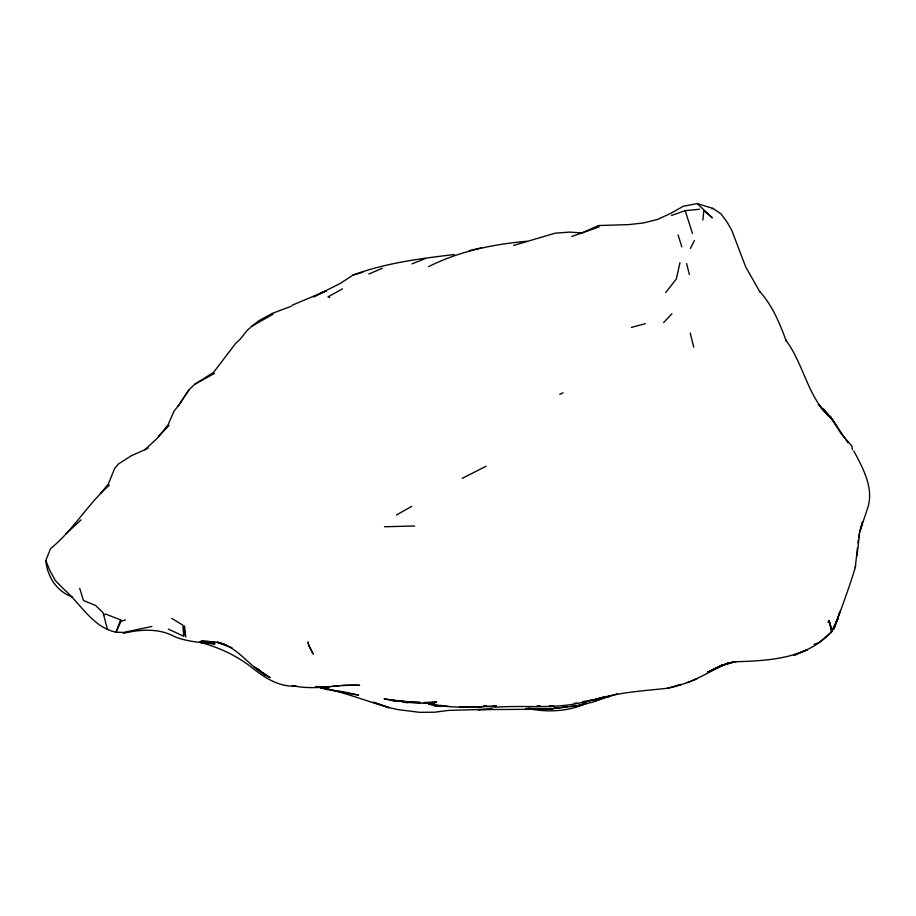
<?xml version="1.0" encoding="UTF-8"?>
<svg xmlns="http://www.w3.org/2000/svg" width="916" height="916" viewBox="0 0 916 916"><rect width="100%" height="100%" fill="white"/><g stroke="black" fill="none" stroke-linecap="round" stroke-linejoin="round"><path stroke-width="1.37" d="M855.269 567.577L857.433 547.974M702.881 220.023L703.832 210.462L712.293 217.848L697.179 203.558L683.21 206.318L670.42 213.531L657.23 219.542L643.215 223L628.582 224.626L598.549 225.531L581.946 232.962L571.744 236.454M856.987 555.703L859.552 533.856M857.868 542.799L858.303 540.177M858.727 537.555L859.586 532.31M679.947 262.72L676.34 278.945L665.726 292.525M855.681 566.088C849.395 587.305 841.529 608.018 833.904 628.868L840.087 611.361L833.904 628.868M860.227 530.948L862.654 521.593L859.597 532.173L867.406 508.861C874.482 488.789 863.09 468.316 853.769 450.935M107.424 629.452L103.726 615.094L105.523 614.006L120.534 619.88L116.023 632.223C92.573 627.128 81.066 604.205 64.28 589.595L55.464 580.641L49.956 570.771L45.8 560.523L50.529 548.627C73.188 530.387 87.512 504.212 109.37 485.171M120.534 619.88L120.992 621.392L116.023 632.223L123.568 632.441L151.919 626.441M690.412 248.408L694.442 240.461M830.846 632.67L838.335 617.899L831.613 632.017L819.122 642.505L814.164 644.36M829.014 620.498L828.007 622.445L829.541 622.147L831.957 631.078L829.014 620.498L831.568 631.571C807.282 658.822 769.222 660.722 735.342 661.753L736.143 661.638L721.407 665.463L709.545 671.336M188.971 389.85L178.093 406.177L188.971 389.85L194.73 384.262L213.565 372.411L235.504 343.58L240.358 339.035L247.102 330.47L252.095 326.05L259.32 320.474L272.166 313.432L291.792 306.036M178.402 405.685L174.006 411.158L168.017 424.967L157.117 438.398L144.797 449.756L131.354 455.733L118.393 464.034L114.729 468.236L108.351 483.98L100.749 493.255M663.631 322.604L671.943 313.696M158.479 436.611L169.082 425.379M66.009 533.776L81.066 519.864M252.095 326.05L273.094 314.188M712.201 208.837L712.9 208.39L720.892 213.783L726.915 221.832L731.724 230.225L745.716 266.922L760.017 292.135M454.279 254.534C420.146 258.587 385.476 263.018 353.095 275.052L340.157 283.479L313.57 296.864L326.451 290.75L292.467 305.085M194.73 384.262L214.493 373.407M396.433 514.987L411.731 506.365M601.331 697.683L595.102 699.71L595.812 699.503C619.056 692.187 643.181 690.904 667.169 688.305C687.08 684.481 704.988 675.138 722.335 664.982L708.892 671.886L722.174 665.153L721.407 665.463L733.51 661.776M342.527 288.838L328.008 296.876L329.76 297.505M144.762 449.779L148.3 447.958M486.19 466.198L462.248 478.335M707.759 672.378L728.747 662.657M559.756 394.361L563.122 392.815M428.562 266.659C459.179 251.259 492.911 244.263 526.826 241.286M729.056 662.68L707.392 672.298L721.098 665.875L733.602 661.776M368.827 274.056L382.304 268.239M412.028 263.865L425.596 258.438M586.698 703.236C568.401 711.675 547.356 712.545 527.811 708.492M687.16 682.741L696.618 679.019M599.133 226.859L581.946 232.962L569.592 232.08L555.107 233.191L513.567 245.442M671.508 215.478L685.202 210.646L699.606 209.237M617.212 693.904L593.522 701.519L604.984 697.305L592.663 702.148L577.595 705.812L586.332 703.144M120.992 621.392L125.423 619.88M595.812 699.503L604.904 696.526M586.492 703.019L577.515 705.904L586.297 703.179M352.74 275.155L362.816 272.258M667.169 688.305L681.08 684.492L675.997 685.855M582.942 702.24C554.478 709.35 524.765 705.022 495.774 707.209L483.534 706.076M631.422 327.378L645.345 323.692M469.244 250.641L481.461 247.824M583.023 701.599L585.633 701.141M588.244 700.683L596.053 699.309M123.5 633.3C140.675 629.246 159.212 628.055 175.196 636.906C187.929 641.818 201.589 642.734 215.054 643.879L199.333 642.173C217.871 646.902 235.046 654.86 250.343 666.333L250.641 666.619C263.613 677.004 278.636 687.275 296.086 686.141L292.296 685.523C314.451 690.859 337.306 684.138 359.702 685.294L341.794 685.328M552.554 708.515L535.31 709.156L549.955 708.87L559.745 707.621M555.153 708.16L559.058 707.633M561.657 707.278L566.878 706.683M552.027 708.595L525.921 708.492M554.672 708.263L559.974 707.587M574.389 703.316L576.977 703.007M332.474 686.313L339.126 685.603M441.466 705.549L434.768 706.156L441.638 705.572M570.817 706.328L578.683 705.618L550.516 709.053L529.505 708.56M448.588 706.431L428.837 704.255C451.153 707.931 473.847 708.011 496.346 705.663L493.506 705.698M539.742 705.744L537.097 705.904L539.902 705.778M414.616 525.99L384.537 526.734M209.901 641.669L200.375 642.059L214.55 641.669M322.604 686.828L329.806 686.588M424.028 702.492L436.703 702.103L421.91 703.236L390.617 700.316L419.86 702.526L405.41 702.492L408.17 702.492M414.032 701.988L407.46 702.103L384.067 698.919L391.269 700.042M481.587 706.889L459.42 707.152M483.568 705.801L486.407 705.778M538.871 709.236L477.831 709.648L492.43 709.156L448.577 710.404L434.585 712.213L419.562 712.327L397.762 709.557L388.647 707.518L373.27 702.251L389.174 707.667C364.705 700.591 341.244 691.019 316.123 686.634M410.929 702.48L420.57 702.48M209.237 641.395L201.154 641.12L216.691 642.253L232.023 647.784M534.246 709.007L527.937 708.457M528.406 708.503L536.501 709.247L533.707 708.995M391.716 700.339L406.383 702L392.643 700.225M423.994 702.904L435.089 704.198L425.848 703.099M549.943 705.721L553.94 706.27L549.966 705.698M321.264 686.622L329.096 687.756M332.657 690.412L358.603 695.152L342.275 691.614L326.497 689.404M316.249 686.599L327.756 689.519L316.009 686.473M226.149 644.807L217.31 642.15C239.236 647.062 250.263 668.737 270.128 677.611L263.339 673.02M712.9 208.39L697.523 203.718M168.304 629.086L183.669 636.219L182.937 625.204L171.761 618.392M72.501 597.037C56.781 591.61 47.3 576.668 45.8 560.523M261.071 671.497L254.27 666.905L265.629 675.149L257.877 668.92M818.274 404.403L830.24 416.482M820.725 407.528L832.152 419.677L823.621 408.994M831.11 418.314C807.317 397.43 804.099 364.11 785.539 339.825L786.157 340.912C779.814 323.394 772.566 305.955 760.005 291.78M848.033 442.794L830.503 416.814L840.922 433.371L851.811 446.012L852.475 449.699M830.503 416.814L837.006 426.409M685.202 210.646L692.473 233.488M678.08 234.977L681.825 246.862M79.669 588.278L83.482 600.53L95.516 605.396L102.958 612.575L103.726 615.094M686.565 263.533L689.393 274.548M690.195 333L693.778 347.233M184.517 626.258L183.532 627.311L185.696 636.918L184.517 626.258M807.225 649.776L793.668 655.432L807.191 649.822M610.182 696.149L582.92 702.251L610.182 696.149M313.135 653.887L308.681 645.311L307.982 641.956L308.795 645.368L313.135 653.887"/></g></svg>
